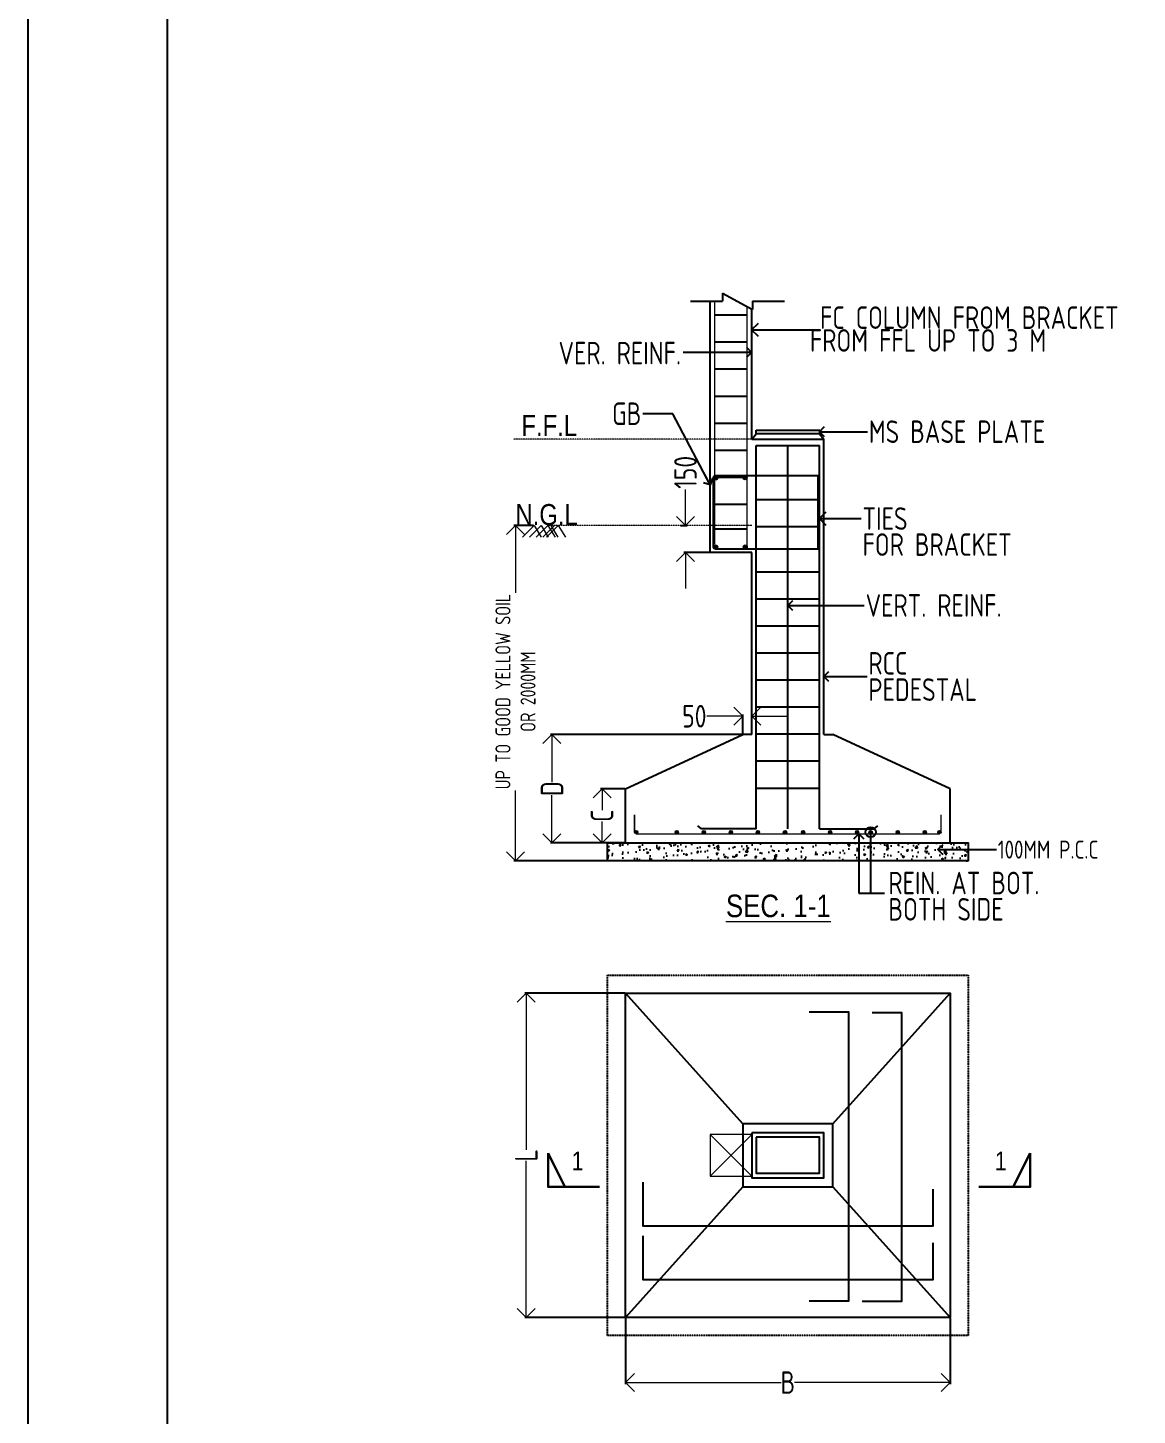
# Model space of a CAD drawing. Header units: millimetres. Extents: x 3470347 to 5996549, y -3470518 to 17149644.
# Drawn here: x 3757734 to 3795630, y 6993513 to 7040921 of the extents above; entities that cross this region are included whole.
import ezdxf
from ezdxf.enums import TextEntityAlignment as Align

# ---------------------------------------------------------------- set-up
doc = ezdxf.new("R2010")
doc.units = ezdxf.units.MM
doc.header["$MEASUREMENT"] = 0
doc.header["$PDMODE"] = 35
doc.header["$PDSIZE"] = -5
doc.linetypes.add('DASHED2', pattern=[0.375, 0.25, -0.125])
doc.linetypes.add('HIDDEN', pattern=[0.375, 0.25, -0.125])
doc.layers.get('0').update_dxf_attribs({"linetype": 'CONTINUOUS', "lineweight": 25})
doc.layers.get('DEFPOINTS').update_dxf_attribs({"linetype": 'CONTINUOUS', "lineweight": 25})
for name, color, linetype, lineweight in [('BLOCK', 7, 'CONTINUOUS', 30), ('L4', 4, 'CONTINUOUS', 30), ('pedestral', 3, 'CONTINUOUS', 25), ('PV_TEXT_ROMANS', 7, 'CONTINUOUS', 0), ('rDIMension', 1, 'CONTINUOUS', 18), ('rPCC DASH', 9, 'HIDDEN', 15), ('rRCC 1', 3, 'CONTINUOUS', 25), ('rRCC 2', 40, 'CONTINUOUS', 15), ('rREINF 1', 1, 'CONTINUOUS', 25), ('SHEET', 7, 'CONTINUOUS', 15), ('TEXT3', 7, 'CONTINUOUS', 30), ('TEXT6', 6, 'CONTINUOUS', 50)]:
    doc.layers.add(name, color=color, linetype=linetype, lineweight=lineweight)
doc.layers.add('S&T_HATCH', color=7, linetype='CONTINUOUS')
doc.styles.add('DIM', font='geniso.shx', dxfattribs={"width": 0.85})
doc.styles.add('J.P', font='ARIALN.TTF')
doc.styles.add('ROMANS', font='', dxfattribs={"width": 0.8})
doc.styles.get('ROMANS').set_extended_font_data('AR CENA')
doc.dimstyles.new('ST-150', dxfattribs={"dimscale": 75, "dimtxt": 3, "dimasz": 2, "dimexe": 0.18, "dimexo": 0.0625, "dimgap": 0.2, "dimtad": 0, "dimdec": 0, "dimlfac": 2, "dimzin": 0, "dimdsep": 46, "dimtxsty": 'DIM', "dimblk": 'OPEN90', "dimcen": 0.09, "dimclrd": 256, "dimclrt": 7, "dimadec": 0, "dimazin": 0, "dimtfac": 1, "dimtdec": 0, "dimtofl": 0, "dimtmove": 0, "dimatfit": 3, "dimldrblk": 'OPEN90', "dimfxl": 1, "dimtolj": 1, "dimtzin": 0, "dimlwd": -1, "dimarcsym": 0})
doc.dimstyles.new('ST-50', dxfattribs={"dimscale": 100, "dimtxt": 2.5, "dimasz": 2, "dimexe": 0.18, "dimexo": 0.0625, "dimgap": 0.2, "dimtad": 0, "dimdec": 0, "dimlfac": 0.5, "dimzin": 0, "dimdsep": 46, "dimtxsty": 'DIM', "dimblk": 'OPEN90', "dimcen": 0.09, "dimclrd": 256, "dimclrt": 7, "dimadec": 0, "dimazin": 0, "dimtfac": 1, "dimtdec": 0, "dimtofl": 0, "dimtmove": 0, "dimatfit": 3, "dimldrblk": 'OPEN90', "dimfxl": 1, "dimtolj": 1, "dimtzin": 0, "dimlwd": -1, "dimarcsym": 0})

# ---------------------------------------------------------------- blocks, each defined once
blk = doc.blocks.new('_Open90')
at = {"color": 0, "linetype": 'ByBlock', "lineweight": -2}
for p, q in [((0, 0), (-1, 0)), ((-0.5, 0.5), (0, 0)), ((0, 0), (-0.5, -0.5))]:
    blk.add_line(p, q, dxfattribs=at)
blk = doc.blocks.new('*D165')
at = {"layer": 'DEFPOINTS', "color": 0}
for p in [(4612704.760960562, 6896676.138216659), (4612910.654825378, 6896676.138216659), (4613724.753913369, 6892956.77599885)]:
    blk.add_point(p, dxfattribs=at)
at = {"layer": 'rDIMension', "color": 0, "lineweight": -2}
for p, q in [((4612904.404825378, 6896676.138216659), (4612686.760960562, 6896676.138216659)), ((4613718.503913369, 6892956.77599885), (4612686.760960562, 6892956.77599885))]:
    blk.add_line(p, q, dxfattribs=at)
at = {"layer": 'rDIMension'}
for p, q in [((4612704.760960562, 6896476.138216659), (4612704.760960562, 6895929.864663206)), ((4612704.760960562, 6893156.77599885), (4612704.760960562, 6893736.520563206))]:
    blk.add_line(p, q, dxfattribs=at)
at = {"layer": 'rDIMension', "xscale": 200, "yscale": 200, "zscale": 200}
for p, rotation in [((4612704.760960562, 6896676.138216659), 90), ((4612704.760960562, 6892956.77599885), 270)]:
    blk.add_blockref('_Open90', p, dxfattribs=dict(at, rotation=rotation))
at = {"layer": 'rDIMension', "color": 7, "insert": (4612704.760960562, 6894833.192613207), "char_height": 250, "attachment_point": 5, "rotation": 90, "style": 'DIM'}
blk.add_mtext('\\A1;{\\H0.66667x;UP TO GOOD YELLOW SOIL\\POR 2000MM}', dxfattribs=at)
blk = doc.blocks.new('*D166')
at = {"layer": 'DEFPOINTS', "color": 0}
for p in [(4614527.321672454, 6896676.138216659), (4614589.601294789, 6896376.138216658), (4614864.753913358, 6896376.138216658)]:
    blk.add_point(p, dxfattribs=at)
at = {"layer": 'rDIMension'}
for p, q in [((4614589.601294789, 6896876.138216659), (4614589.601294789, 6897076.138216659)), ((4614589.601294789, 6896176.138216658), (4614589.601294789, 6895976.138216658))]:
    blk.add_line(p, q, dxfattribs=at)
at = {"layer": 'rDIMension', "color": 0, "lineweight": -2}
for p, q in [((4614533.571672454, 6896676.138216659), (4614607.601294789, 6896676.138216659)), ((4614858.503913358, 6896376.138216658), (4614571.601294789, 6896376.138216658))]:
    blk.add_line(p, q, dxfattribs=at)
at = {"layer": 'rDIMension', "xscale": 200, "yscale": 200, "zscale": 200}
for p, rotation in [((4614589.601294789, 6896676.138216659), 270), ((4614589.601294789, 6896376.138216658), 90)]:
    blk.add_blockref('_Open90', p, dxfattribs=dict(at, rotation=rotation))
at = {"layer": 'rDIMension', "color": 7, "insert": (4614589.601294789, 6897266.221878077), "char_height": 250, "attachment_point": 5, "rotation": 90, "style": 'DIM'}
blk.add_mtext('\\A1;150', dxfattribs=at)
blk = doc.blocks.new('*D167')
at = {"layer": 'DEFPOINTS', "color": 0}
for p in [(4615224.753913358, 6894560.585969984), (4615224.753913358, 6894356.77599885), (4615324.753913358, 6894356.77599885)]:
    blk.add_point(p, dxfattribs=at)
at = {"layer": 'rDIMension'}
for p, q in [((4615024.753913358, 6894560.585969984), (4614824.753913358, 6894560.585969984)), ((4615524.753913358, 6894560.585969984), (4615724.753913358, 6894560.585969984))]:
    blk.add_line(p, q, dxfattribs=at)
at = {"layer": 'rDIMension', "color": 0, "lineweight": -2}
for p, q in [((4615224.753913358, 6894363.02599885), (4615224.753913358, 6894578.585969984)), ((4615324.753913358, 6894363.02599885), (4615324.753913358, 6894578.585969984))]:
    blk.add_line(p, q, dxfattribs=at)
at = {"layer": 'rDIMension', "xscale": 200, "yscale": 200, "zscale": 200}
blk.add_blockref('_Open90', (4615224.753913358, 6894560.585969984), dxfattribs=at)
at = {"layer": 'rDIMension', "xscale": 200, "yscale": 200, "zscale": 200, "rotation": 180}
blk.add_blockref('_Open90', (4615324.753913358, 6894560.585969984), dxfattribs=at)
at = {"layer": 'rDIMension', "color": 7, "insert": (4614687.79525194, 6894560.585969984), "char_height": 250, "attachment_point": 5, "style": 'DIM'}
blk.add_mtext('\\A1;50', dxfattribs=at)
blk = doc.blocks.new('*D168')
at = {"layer": 'DEFPOINTS', "color": 0}
for p in [(4613664.369969316, 6893756.77599885), (4613924.753913369, 6893756.77599885), (4613924.753913369, 6893156.775998851)]:
    blk.add_point(p, dxfattribs=at)
at = {"layer": 'rDIMension', "color": 0, "lineweight": -2}
for p, q in [((4613918.503913369, 6893756.77599885), (4613646.369969316, 6893756.77599885)), ((4613918.503913369, 6893156.775998851), (4613646.369969316, 6893156.775998851))]:
    blk.add_line(p, q, dxfattribs=at)
at = {"layer": 'rDIMension'}
for p, q in [((4613664.369969316, 6893556.77599885), (4613664.369969316, 6893519.275998851)), ((4613664.369969316, 6893356.775998851), (4613664.369969316, 6893394.275998851))]:
    blk.add_line(p, q, dxfattribs=at)
at = {"layer": 'rDIMension', "xscale": 200, "yscale": 200, "zscale": 200}
for p, rotation in [((4613664.369969316, 6893756.77599885), 90), ((4613664.369969316, 6893156.775998851), 270)]:
    blk.add_blockref('_Open90', p, dxfattribs=dict(at, rotation=rotation))
at = {"layer": 'rDIMension', "color": 7, "insert": (4613664.369969316, 6893456.775998851), "char_height": 250, "attachment_point": 5, "rotation": 90, "style": 'DIM'}
blk.add_mtext('\\A1;C', dxfattribs=at)
blk = doc.blocks.new('*D169')
at = {"layer": 'DEFPOINTS', "color": 0}
for p in [(4613109.135750797, 6894356.77599885), (4615224.753913358, 6894356.77599885), (4613724.753913369, 6893156.77599885)]:
    blk.add_point(p, dxfattribs=at)
at = {"layer": 'rDIMension', "color": 0, "lineweight": -2}
for p, q in [((4615218.503913358, 6894356.77599885), (4613091.135750797, 6894356.77599885)), ((4613718.503913369, 6893156.77599885), (4613091.135750797, 6893156.77599885))]:
    blk.add_line(p, q, dxfattribs=at)
at = {"layer": 'rDIMension'}
for p, q in [((4613109.135750797, 6894156.77599885), (4613109.135750797, 6893829.900998849)), ((4613109.135750797, 6893356.77599885), (4613109.135750797, 6893683.650998849))]:
    blk.add_line(p, q, dxfattribs=at)
at = {"layer": 'rDIMension', "xscale": 200, "yscale": 200, "zscale": 200}
for p, rotation in [((4613109.135750797, 6894356.77599885), 90), ((4613109.135750797, 6893156.77599885), 270)]:
    blk.add_blockref('_Open90', p, dxfattribs=dict(at, rotation=rotation))
at = {"layer": 'rDIMension', "color": 7, "insert": (4613109.135750797, 6893756.77599885), "char_height": 250, "attachment_point": 5, "rotation": 90, "style": 'DIM'}
blk.add_mtext('\\A1;D', dxfattribs=at)
blk = doc.blocks.new('*D170')
at = {"layer": 'DEFPOINTS', "color": 0}
for p in [(4613924.753913369, 6891489.871602708), (4612824.4156815, 6887889.871602708), (4613924.753913369, 6887889.871602708)]:
    blk.add_point(p, dxfattribs=at)
at = {"layer": 'rDIMension', "color": 0, "lineweight": -2}
for p, q in [((4613918.503913369, 6891489.871602708), (4612806.4156815, 6891489.871602708)), ((4613918.503913369, 6887889.871602708), (4612806.4156815, 6887889.871602708))]:
    blk.add_line(p, q, dxfattribs=at)
at = {"layer": 'rDIMension'}
for p, q in [((4612824.4156815, 6891289.871602708), (4612824.4156815, 6889752.371602707)), ((4612824.4156815, 6888089.871602708), (4612824.4156815, 6889627.371602707))]:
    blk.add_line(p, q, dxfattribs=at)
at = {"layer": 'rDIMension', "xscale": 200, "yscale": 200, "zscale": 200}
for p, rotation in [((4612824.4156815, 6891489.871602708), 90), ((4612824.4156815, 6887889.871602708), 270)]:
    blk.add_blockref('_Open90', p, dxfattribs=dict(at, rotation=rotation))
at = {"layer": 'rDIMension', "color": 7, "insert": (4612824.4156815, 6889689.871602708), "char_height": 250, "attachment_point": 5, "rotation": 90, "style": 'DIM'}
blk.add_mtext('\\A1;L', dxfattribs=at)
blk = doc.blocks.new('*D171')
at = {"layer": 'DEFPOINTS', "color": 0}
for p in [(4613924.753913369, 6887889.871602708), (4617524.753913367, 6887889.871602708), (4617524.753913367, 6887168.784291287)]:
    blk.add_point(p, dxfattribs=at)
at = {"layer": 'rDIMension', "color": 0, "lineweight": -2}
for p, q in [((4613924.753913369, 6887883.621602708), (4613924.753913369, 6887150.784291287)), ((4617524.753913367, 6887883.621602708), (4617524.753913367, 6887150.784291287))]:
    blk.add_line(p, q, dxfattribs=at)
at = {"layer": 'rDIMension'}
for p, q in [((4614124.753913369, 6887168.784291287), (4615651.628913368, 6887168.784291287)), ((4617324.753913367, 6887168.784291287), (4615797.878913368, 6887168.784291287))]:
    blk.add_line(p, q, dxfattribs=at)
at = {"layer": 'rDIMension', "xscale": 200, "yscale": 200, "zscale": 200, "rotation": 180}
blk.add_blockref('_Open90', (4613924.753913369, 6887168.784291287), dxfattribs=at)
at = {"layer": 'rDIMension', "xscale": 200, "yscale": 200, "zscale": 200}
blk.add_blockref('_Open90', (4617524.753913367, 6887168.784291287), dxfattribs=at)
at = {"layer": 'rDIMension', "color": 7, "insert": (4615724.753913368, 6887168.784291287), "char_height": 250, "attachment_point": 5, "style": 'DIM'}
blk.add_mtext('\\A1;B', dxfattribs=at)
blk = doc.blocks.new('SMH-1')
at = {"layer": 'L4'}
for points in [[(0, 0), (814.6229330631322, 0), (814.6229330631322, 534.8206034718023)], [(814.6229330631322, 534.8206034718023), (546.0281598753063, 0)]]:
    blk.add_lwpolyline(points, dxfattribs=at)
at = {"layer": 'TEXT6', "style": 'ROMANS', "width": 0.85}
blk.add_attdef('SEC', text='', height=300, dxfattribs=at).set_placement((346.3707409001945, 410.1505165286653), align=Align.MIDDLE_CENTER)
blk = doc.blocks.new('new')
at = {"layer": 'rRCC 2'}
h = blk.add_hatch(color=256, dxfattribs=at)
h.dxf.hatch_style = 1
h.paths.add_polyline_path([(4614903.314092886, 6897203.410072949, -1), (4614948.498842921, 6897203.323597838, -1)])
h = blk.add_hatch(color=256, dxfattribs=at)
h.dxf.hatch_style = 1
h.paths.add_polyline_path([(4615227.954217179, 6897206.324233907, -1), (4615273.138967214, 6897206.237758798, -1)])
h = blk.add_hatch(color=256, dxfattribs=at)
h.dxf.hatch_style = 1
h.paths.add_polyline_path([(4614901.864132624, 6896439.204571568, -1), (4614947.04888266, 6896439.118096458, -1)])
h = blk.add_hatch(color=256, dxfattribs=at)
h.dxf.hatch_style = 1
h.paths.add_polyline_path([(4615230.381678743, 6896438.645052665, -1), (4615275.566428779, 6896438.558577554, -1)])
h = blk.add_hatch(color=256, dxfattribs=at)
h.dxf.hatch_style = 1
edge = h.paths.add_edge_path()
edge.add_arc((4614043.454693308, 6893275.47677879), 18.70077993899758, 0, 360)
h = blk.add_hatch(color=256, dxfattribs=at)
h.dxf.hatch_style = 1
edge = h.paths.add_edge_path()
edge.add_arc((4614493.454693297, 6893275.47677879), 18.70077993899758, 0, 360)
h = blk.add_hatch(color=256, dxfattribs=at)
h.dxf.hatch_style = 1
edge = h.paths.add_edge_path()
edge.add_arc((4614793.454693297, 6893275.47677879), 18.70077993899758, 0, 360)
h = blk.add_hatch(color=256, dxfattribs=at)
h.dxf.hatch_style = 1
edge = h.paths.add_edge_path()
edge.add_arc((4615093.454693297, 6893275.47677879), 18.70077993899758, 0, 360)
h = blk.add_hatch(color=256, dxfattribs=at)
h.dxf.hatch_style = 1
edge = h.paths.add_edge_path()
edge.add_arc((4615393.454693297, 6893275.47677879), 18.70077993899758, 0, 360)
h = blk.add_hatch(color=256, dxfattribs=at)
h.dxf.hatch_style = 1
edge = h.paths.add_edge_path()
edge.add_arc((4615693.454693297, 6893275.47677879), 18.70077993899758, 0, 360)
h = blk.add_hatch(color=256, dxfattribs=at)
h.dxf.hatch_style = 1
edge = h.paths.add_edge_path()
edge.add_arc((4615893.454693297, 6893275.47677879), 18.70077993899758, 0, 360)
h = blk.add_hatch(color=256, dxfattribs=at)
h.dxf.hatch_style = 1
edge = h.paths.add_edge_path()
edge.add_arc((4616193.454693297, 6893275.47677879), 18.70077993899758, 0, 360)
h = blk.add_hatch(color=256, dxfattribs=at)
h.dxf.hatch_style = 1
edge = h.paths.add_edge_path()
edge.add_arc((4616493.454693297, 6893275.47677879), 18.70077993899758, 0, 360)
h = blk.add_hatch(color=256, dxfattribs=at)
h.dxf.hatch_style = 1
edge = h.paths.add_edge_path()
edge.add_arc((4616643.454693306, 6893275.47677879), 18.70077993899758, 0, 360)
h = blk.add_hatch(color=256, dxfattribs=at)
h.dxf.hatch_style = 1
edge = h.paths.add_edge_path()
edge.add_arc((4616943.454693306, 6893275.47677879), 18.70077993899758, 0, 360)
h = blk.add_hatch(color=256, dxfattribs=at)
h.dxf.hatch_style = 1
edge = h.paths.add_edge_path()
edge.add_arc((4617243.454693306, 6893275.47677879), 18.70077993899758, 0, 360)
h = blk.add_hatch(color=256, dxfattribs=at)
h.dxf.hatch_style = 1
edge = h.paths.add_edge_path()
edge.add_arc((4617406.05313343, 6893275.476778789), 18.70077993899758, 0, 360)
at = {"layer": 'S&T_HATCH', "linetype": 'ByBlock', "transparency": 33554559}
h = blk.add_hatch(dxfattribs=at)
h.set_pattern_fill('AR-CONC', color=256, scale=30)
h.set_pattern_definition([(49.99999999999999, (2232482.081746453, 8925121.139901632), (215.178054780226, -18.82564049477853), [22.5, -247.5]), (355, (2232482.081746453, 8925121.139901632), (-41.6254000839, 225.6576401100035), [18, -198]), (100.45144446, (2232500.013250753, 8925119.57109843), (173.5526540181336, 206.8319972905888), [19.12205759999989, -210.3426335999992]), (46.18420000000001, (2232482.081746453, 8925181.139901632), (320.1723992014717, -49.65578423792296), [33.75, -371.25]), (96.63563549, (2232508.762769953, 8925177.001909534), (280.3985837022685, 292.2355802323651), [28.6831026, -315.5141279999999]), (351.1841639899999, (2232482.081746453, 8925181.139901632), (280.3985835164319, 292.2355800809971), [27, -297.0000003]), (21, (2232512.081746453, 8925166.139901632), (179.0721156355385, -120.7856671996016), [22.5, -247.5]), (326.0000000000001, (2232512.081746453, 8925166.139901632), (72.99459957647451, 217.5450135140559), [18, -198]), (71.45144474, (2232527.004422653, 8925156.074429432), (252.0667130189913, 96.75934584190615), [19.122057, -210.3426336]), (37.50000000000001, (2232482.081746453, 8925121.139901632), (3.647956595187201, 99.86815614939344), [0, -195.6, 0, -201, 0, -198.75]), (7.499999999999999, (2232482.081746453, 8925121.139901632), (78.92086123264458, 118.3235135647081), [0, -114.6, 0, -191.1, 0, -75.75]), (327.5, (2232415.181746453, 8925121.139901632), (160.1467308517227, -6.766461520313927), [0, -75, 0, -234, 0, -310.5]), (317.5, (2232385.181746453, 8925121.139901632), (174.9558508027159, 30.03149469969532), [0, -97.5, 0, -155.4, 0, -220.5])])
h.paths.add_polyline_path([(4617724.753913369, 6893156.77599885), (4613724.753913369, 6893156.775998851), (4613724.753913369, 6892956.775998851), (4617724.753913369, 6892956.77599885)])
at = {"color": 7, "linetype": 'DASHED2', "elevation": 7.600672584271155e-07}
blk.add_lwpolyline([(4613724.753913369, 6887689.871602708), (4613724.753913369, 6891689.871602708), (4617724.753913369, 6891689.871602708), (4617724.753913369, 6887689.871602708)], close=True, dxfattribs=at)
at = {"color": 1, "linetype": 'ByBlock', "elevation": 7.600672584271155e-07}
for points in [[(4613924.753913369, 6887889.871602708), (4613924.753913369, 6891489.871602708), (4617524.753913369, 6891489.871602708), (4617524.753913369, 6887889.871602708)], [(4615224.753913358, 6890039.871602708), (4615224.753913358, 6889339.871602708), (4616224.753913358, 6889339.871602708), (4616224.753913358, 6890039.871602708)]]:
    blk.add_lwpolyline(points, close=True, dxfattribs=at)
for points in [[(4615224.753913358, 6890039.871602708), (4613924.753913369, 6891489.871602708)], [(4616224.753913358, 6890039.871602708), (4617524.753913367, 6891489.871602708)], [(4615224.753913358, 6889339.871602708), (4613924.753913369, 6887889.871602708)], [(4616224.753913358, 6889339.871602708), (4617524.753913367, 6887889.871602708)]]:
    blk.add_lwpolyline(points, dxfattribs=at)
at = {"color": 3, "linetype": 'ByBlock', "elevation": 7.600672584271155e-07}
blk.add_lwpolyline([(4615324.753913358, 6889939.871602708), (4615324.753913358, 6889439.871602708), (4616124.753913358, 6889439.871602708), (4616124.753913358, 6889939.871602708)], close=True, dxfattribs=at)
at = {"color": 2, "linetype": 'ByBlock', "elevation": 7.600672584271155e-07}
blk.add_lwpolyline([(4615374.753913358, 6889889.871602708), (4615374.753913358, 6889489.871602708), (4616074.753913358, 6889489.871602708), (4616074.753913358, 6889889.871602708)], close=True, dxfattribs=at)
at = {"layer": 'rPCC DASH'}
for p, q in [((4615324.753913358, 6897636.138216659, 7.600672584271155e-07), (4612681.556166692, 6897636.138216659, 7.600672584271155e-07)), ((4615324.753913358, 6896676.138216659, 7.600672584271155e-07), (4613054.319719253, 6896676.138216659, 7.600672584271155e-07))]:
    blk.add_line(p, q, dxfattribs=at)
at = {"layer": 'rRCC 1'}
for p, q in [((4615001.05498015, 6899253.829823801, 7.600672584271155e-07), (4615331.947341154, 6899073.684186127, 7.600672584271155e-07)), ((4615001.05498015, 6899253.829823801, 7.600672584271155e-07), (4615001.05498015, 6899163.757004964, 7.600672584271155e-07)), ((4614644.00116065, 6899163.757004964, 7.600672584271155e-07), (4615001.05498015, 6899163.757004964, 7.600672584271155e-07)), ((4614864.753913358, 6896376.138216659, 7.600672584271155e-07), (4614864.753913358, 6899163.757004964, 7.600672584271155e-07)), ((4615331.947341154, 6899163.757004964, 7.600672584271155e-07), (4615689.001160655, 6899163.757004964, 7.600672584271155e-07)), ((4615331.947341154, 6899163.757004964, 7.600672584271155e-07), (4615331.947341154, 6899073.684186127, 7.600672584271155e-07)), ((4615324.753913358, 6897636.138216659, 7.600672584271155e-07), (4615324.753913358, 6899077.600458578, 7.600672584271155e-07)), ((4615324.753913358, 6897636.138216659, 7.600672584271155e-07), (4616124.753913358, 6897636.138216659, 7.600672584271155e-07)), ((4616124.753913358, 6894356.77599885, 7.600672584271155e-07), (4616124.753913358, 6897636.138216659, 7.600672584271155e-07)), ((4614864.753913358, 6896376.138216659, 7.600672584271155e-07), (4614864.753913358, 6896676.138216659, 7.600672584271155e-07)), ((4615324.753913358, 6894356.77599885, 7.600672584271155e-07), (4615324.753913358, 6896376.138216659, 7.600672584271155e-07)), ((4613924.753913369, 6893756.775998851, 7.600672584271155e-07), (4615224.753913358, 6894356.77599885, 7.600672584271155e-07)), ((4615324.753913358, 6894356.77599885, 7.600672584271155e-07), (4615224.753913358, 6894356.77599885, 7.600672584271155e-07)), ((4616124.753913356, 6894356.77599885, 7.600672584271155e-07), (4616224.753913356, 6894356.77599885, 7.600672584271155e-07)), ((4617524.753913367, 6893756.77599885, 7.600672584271155e-07), (4616224.753913356, 6894356.77599885, 7.600672584271155e-07)), ((4613924.753913369, 6893156.775998851, 7.600672584271155e-07), (4613924.753913369, 6893756.775998851, 7.600672584271155e-07)), ((4617524.753913367, 6893156.77599885, 7.600672584271155e-07), (4617524.753913367, 6893756.77599885, 7.600672584271155e-07))]:
    blk.add_line(p, q, dxfattribs=at)
at = {"layer": 'rRCC 1', "color": 2}
for p, q in [((4614914.753913358, 6899012.718612152, 7.600672584271155e-07), (4615274.753913358, 6899012.718612152, 7.600672584271155e-07)), ((4614914.753913358, 6898712.718612152, 7.600672584271155e-07), (4615274.753913358, 6898712.718612152, 7.600672584271155e-07)), ((4614914.753913358, 6898412.718612152, 7.600672584271155e-07), (4615274.753913358, 6898412.718612152, 7.600672584271155e-07)), ((4614914.753913358, 6898112.718612152, 7.600672584271155e-07), (4615274.753913358, 6898112.718612152, 7.600672584271155e-07)), ((4614914.753913358, 6897812.718612152, 7.600672584271155e-07), (4615274.753913358, 6897812.718612152, 7.600672584271155e-07)), ((4615374.753913358, 6893310.650764871, 7.600672584271155e-07), (4615374.753913358, 6897564.147878726, 7.600672584271155e-07)), ((4615374.753913358, 6897564.147878726, 7.600672584271155e-07), (4616074.753913358, 6897564.147878726, 7.600672584271155e-07)), ((4615374.753913358, 6893310.650764871, 7.600672584271155e-07), (4615374.753913358, 6897564.147878726, 7.600672584271155e-07)), ((4615724.753913358, 6893310.650764871, 7.600672584271155e-07), (4615724.753913358, 6897564.147878726, 7.600672584271155e-07)), ((4615724.753913358, 6893310.650764871, 7.600672584271155e-07), (4615724.753913358, 6897564.147878726, 7.600672584271155e-07)), ((4616074.753913358, 6893310.650764871, 7.600672584271155e-07), (4616074.753913358, 6897564.147878726, 7.600672584271155e-07)), ((4614914.753913358, 6897512.718612152, 7.600672584271155e-07), (4615274.753913358, 6897512.718612152, 7.600672584271155e-07)), ((4614914.753913358, 6897212.718612152, 7.600672584271155e-07), (4615274.753913358, 6897212.718612152, 7.600672584271155e-07)), ((4615374.753913358, 6896964.147878726, 7.600672584271155e-07), (4616074.753913358, 6896964.147878726, 7.600672584271155e-07)), ((4614914.753913358, 6896912.718612152, 7.600672584271155e-07), (4615274.753913358, 6896912.718612152, 7.600672584271155e-07)), ((4614914.753913358, 6896639.106938033, 7.600672584271155e-07), (4615274.753913358, 6896639.106938033, 7.600672584271155e-07)), ((4615374.753913358, 6896664.147878726, 7.600672584271155e-07), (4616074.753913358, 6896664.147878726, 7.600672584271155e-07)), ((4615374.753913358, 6896164.147878726, 7.600672584271155e-07), (4616074.753913358, 6896164.147878726, 7.600672584271155e-07)), ((4615374.753913358, 6895864.147878726, 7.600672584271155e-07), (4616074.753913358, 6895864.147878726, 7.600672584271155e-07)), ((4615374.753913358, 6895564.147878726, 7.600672584271155e-07), (4616074.753913358, 6895564.147878726, 7.600672584271155e-07)), ((4615374.753913358, 6895264.147878726, 7.600672584271155e-07), (4616074.753913358, 6895264.147878726, 7.600672584271155e-07)), ((4615374.753913358, 6894964.147878726, 7.600672584271155e-07), (4616074.753913358, 6894964.147878726, 7.600672584271155e-07)), ((4615374.753913358, 6894664.147878726, 7.600672584271155e-07), (4616074.753913358, 6894664.147878726, 7.600672584271155e-07)), ((4615374.753913358, 6894364.147878726, 7.600672584271155e-07), (4616074.753913358, 6894364.147878726, 7.600672584271155e-07)), ((4615374.753913358, 6894064.147878726, 7.600672584271155e-07), (4616074.753913358, 6894064.147878726, 7.600672584271155e-07)), ((4615374.753913358, 6893764.147878726, 7.600672584271155e-07), (4616074.753913358, 6893764.147878726, 7.600672584271155e-07)), ((4614766.593913358, 6893310.650764871, 7.600672584271155e-07), (4614726.473147295, 6893344.651348862, 7.600672584271155e-07)), ((4615374.753913358, 6893310.650764871, 7.600672584271155e-07), (4614766.593913358, 6893310.650764871, 7.600672584271155e-07)), ((4616074.753913358, 6893310.650764871, 7.600672584271155e-07), (4616682.913913358, 6893310.650764871, 7.600672584271155e-07)), ((4616682.913913358, 6893310.650764871, 7.600672584271155e-07), (4616723.03467942, 6893344.651348862, 7.600672584271155e-07))]:
    blk.add_line(p, q, dxfattribs=at)
at = {"layer": 'rRCC 1', "color": 0}
for p, q in [((4615324.753913358, 6897636.138216659, 7.600672584271155e-07), (4615374.753913358, 6897693.720496359, 7.600672584271155e-07)), ((4616074.753913358, 6897693.720496359, 7.600672584271155e-07), (4616124.753913358, 6897636.138216659, 7.600672584271155e-07))]:
    blk.add_line(p, q, dxfattribs=at)
at = {"layer": 'rRCC 1', "color": 0, "elevation": 7.600672584271155e-07}
blk.add_lwpolyline([(4615374.753913358, 6897734.552972409), (4616074.753913358, 6897734.552972409), (4616074.753913358, 6897693.720496359), (4615374.753913358, 6897693.720496359)], close=True, dxfattribs=at)
at = {"layer": 'rRCC 1', "elevation": 7.600672584271155e-07}
for points in [[(4615324.753913358, 6896376.138216659), (4614864.753913358, 6896376.138216659), (4614864.753913358, 6897276.138216659)], [(4615324.753913358, 6896414.512366408), (4615324.753913358, 6896414.489354088)]]:
    blk.add_lwpolyline(points, dxfattribs=at)
at = {"layer": 'rRCC 1', "color": 2, "elevation": 7.600672584271155e-07}
blk.add_lwpolyline([(4614920.879540205, 6897229.728230231), (4616056.611875787, 6897229.728230231), (4616056.611875787, 6896413.885497308), (4614920.863947714, 6896414.882551665, -0.4139852340272943), (4614900.879540205, 6896434.882545588), (4614900.879540205, 6897209.728230231, -0.414213562373095)], format="xyb", close=True, dxfattribs=at)
at = {"layer": 'rRCC 1', "elevation": 7.600672584271155e-07}
blk.add_lwpolyline([(4613724.753913369, 6893156.775998851), (4617724.753913369, 6893156.77599885), (4617724.753913369, 6892956.77599885), (4613724.753913369, 6892956.775998851)], close=True, dxfattribs=at)
at = {"layer": 'rRCC 1', "color": 2, "elevation": 7.600672584271155e-07}
for points in [[(4615962.394361323, 6891280.228803532), (4616398.57422079, 6891280.228803532), (4616398.57422079, 6888072.269212159), (4615962.394361323, 6888072.269212159)], [(4616659.727227485, 6891274.662323184), (4616986.792407533, 6891274.662323184), (4616986.792407533, 6888066.702731811), (4616550.612548066, 6888066.702731811)], [(4617331.841696525, 6889316.000628482), (4617331.841696525, 6888904.166868106), (4614120.39825662, 6888904.166868106), (4614120.39825662, 6889393.529834698)], [(4617331.841696525, 6888718.822539012), (4617331.841696525, 6888306.988778637), (4614120.39825662, 6888306.988778637), (4614120.39825662, 6888796.351745228)]]:
    blk.add_lwpolyline(points, dxfattribs=at)
at = {"layer": 'rRCC 2'}
for p, q in [((4614914.753913358, 6896469.299722844, 7.600672584271155e-07), (4614914.753913358, 6899163.757004964, 7.600672584271155e-07)), ((4615274.753913358, 6896469.299722844, 7.600672584271155e-07), (4615274.753913358, 6899104.8216427, 7.600672584271155e-07)), ((4615274.753913358, 6896414.606650266, 7.600672584271155e-07), (4615274.753913358, 6899104.8216427, 7.600672584271155e-07)), ((4612910.654825378, 6896676.138216659, 7.600672584271155e-07), (4612782.775511229, 6896548.081331567, 7.600672584271155e-07)), ((4612987.748022238, 6896676.138216659, 7.600672584271155e-07), (4612859.868708089, 6896548.081331567, 7.600672584271155e-07)), ((4612910.654825378, 6896676.138216659, 7.600672584271155e-07), (4612990.464892609, 6896548.081331567, 7.600672584271155e-07)), ((4613063.59318677, 6896676.138216659, 7.600672584271155e-07), (4612935.713872621, 6896548.081331567, 7.600672584271155e-07)), ((4612987.748022238, 6896676.138216659, 7.600672584271155e-07), (4613067.558089469, 6896548.081331567, 7.600672584271155e-07)), ((4613135.827057762, 6896676.138216659, 7.600672584271155e-07), (4613007.947743613, 6896548.081331567, 7.600672584271155e-07)), ((4613177.976438129, 6896676.138216659, 7.600672584271155e-07), (4613050.097123981, 6896548.081331567, 7.600672584271155e-07)), ((4613063.59318677, 6896676.138216659, 7.600672584271155e-07), (4613143.403254, 6896548.081331567, 7.600672584271155e-07)), ((4613095.812709935, 6896676.138216659, 7.600672584271155e-07), (4613175.622777166, 6896548.081331567, 7.600672584271155e-07)), ((4613177.976438129, 6896676.138216659, 7.600672584271155e-07), (4613257.78650536, 6896548.081331567, 7.600672584271155e-07))]:
    blk.add_line(p, q, dxfattribs=at)
at = {"layer": 'rRCC 2', "color": 6}
for p, q in [((4614864.753913358, 6889919.8716027, 7.600672584271155e-07), (4615324.753913358, 6889459.8716027, 7.600672584271155e-07)), ((4615324.753913358, 6889919.8716027, 7.600672584271155e-07), (4614864.753913358, 6889459.8716027, 7.600672584271155e-07))]:
    blk.add_line(p, q, dxfattribs=at)
at = {"layer": 'rRCC 2', "elevation": 7.600672584271155e-07}
for points in [[(4614024.753913369, 6893466.775998851), (4614024.753913369, 6893275.47677879)], [(4614024.753913369, 6893275.47677879), (4614024.753913369, 6893466.77599885)], [(4617424.753913369, 6893275.476778789), (4617424.753913369, 6893466.77599885)], [(4614043.454693308, 6893256.775998851), (4617406.05313343, 6893256.77599885)]]:
    blk.add_lwpolyline(points, dxfattribs=at)
at = {"layer": 'rRCC 2', "color": 6, "elevation": 7.600672584271155e-07}
blk.add_lwpolyline([(4614864.753913358, 6889919.8716027), (4614864.753913358, 6889459.8716027), (4615324.753913358, 6889459.8716027), (4615324.753913358, 6889919.8716027)], close=True, dxfattribs=at)
at = {"layer": 'rRCC 2'}
for centre, radius in [((4614925.906467903, 6897203.366835394, 7.600672584271155e-07), 22.59241639155215), ((4614925.906467903, 6897203.366835394, 7.600672584271155e-07), 22.59241639155215), ((4615250.546592196, 6897206.280996352, 7.600672584271155e-07), 22.59241639155215), ((4615250.546592196, 6897206.280996352, 7.600672584271155e-07), 22.59241639155215), ((4614924.456507642, 6896439.161334013, 7.600672584271155e-07), 22.59241639155215), ((4614924.456507642, 6896439.161334013, 7.600672584271155e-07), 22.59241639155215), ((4615252.974053761, 6896438.601815109, 7.600672584271155e-07), 22.59241639155215), ((4615252.974053761, 6896438.601815109, 7.600672584271155e-07), 22.59241639155215), ((4614043.454693308, 6893275.47677879, 7.600672584271155e-07), 18.70077993899758), ((4614043.454693308, 6893275.47677879, 7.600672584271155e-07), 18.70077993899758), ((4614493.454693297, 6893275.47677879, 7.600672584271155e-07), 18.70077993899758), ((4614493.454693297, 6893275.47677879, 7.600672584271155e-07), 18.70077993899758), ((4614793.454693297, 6893275.47677879, 7.600672584271155e-07), 18.70077993899758), ((4614793.454693297, 6893275.47677879, 7.600672584271155e-07), 18.70077993899758), ((4615093.454693297, 6893275.47677879, 7.600672584271155e-07), 18.70077993899758), ((4615093.454693297, 6893275.47677879, 7.600672584271155e-07), 18.70077993899758), ((4615393.454693297, 6893275.47677879, 7.600672584271155e-07), 18.70077993899758), ((4615393.454693297, 6893275.47677879, 7.600672584271155e-07), 18.70077993899758), ((4615693.454693297, 6893275.47677879, 7.600672584271155e-07), 18.70077993899758), ((4615693.454693297, 6893275.47677879, 7.600672584271155e-07), 18.70077993899758), ((4615893.454693297, 6893275.47677879, 7.600672584271155e-07), 18.70077993899758), ((4615893.454693297, 6893275.47677879, 7.600672584271155e-07), 18.70077993899758), ((4616193.454693297, 6893275.47677879, 7.600672584271155e-07), 18.70077993899758), ((4616193.454693297, 6893275.47677879, 7.600672584271155e-07), 18.70077993899758), ((4616493.454693297, 6893275.47677879, 7.600672584271155e-07), 18.70077993899758), ((4616493.454693297, 6893275.47677879, 7.600672584271155e-07), 18.70077993899758), ((4616643.454693306, 6893275.47677879, 7.600672584271155e-07), 18.70077993899758), ((4616643.454693306, 6893275.47677879, 7.600672584271155e-07), 18.70077993899758), ((4616943.454693306, 6893275.47677879, 7.600672584271155e-07), 18.70077993899758), ((4616943.454693306, 6893275.47677879, 7.600672584271155e-07), 18.70077993899758), ((4617243.454693306, 6893275.47677879, 7.600672584271155e-07), 18.70077993899758), ((4617243.454693306, 6893275.47677879, 7.600672584271155e-07), 18.70077993899758), ((4617406.05313343, 6893275.476778789, 7.600672584271155e-07), 18.70077993899758), ((4617406.05313343, 6893275.476778789, 7.600672584271155e-07), 18.70077993899758)]:
    blk.add_circle(centre, radius, dxfattribs=at)
at = {"layer": 'BLOCK'}
ref = blk.add_blockref('SMH-1', (4613634.743432138, 6889339.871602708, 7.600672584271155e-07), dxfattribs=dict(at, xscale=-0.6985281548173935, yscale=0.6985281548173935, zscale=0.6985281548173935))
ref.add_attrib('SEC', '1', dxfattribs={"layer": 'TEXT6', "height": 209.558446445218, "style": 'ROMANS', "width": 0.85}).set_placement((4613392.793717615, 6889626.373286217, 7.600672584271155e-07), align=Align.MIDDLE_CENTER)
at = {"layer": 'BLOCK', "xscale": 0.6985281548173935, "yscale": 0.6985281548173935, "zscale": 0.6985281548173935}
blk.add_blockref('SMH-1', (4617844.163922828, 6889339.871602708, 7.600672584271155e-07), dxfattribs=at).add_auto_attribs({'SEC': '1'})
at = {"layer": 'PV_TEXT_ROMANS', "style": 'J.P'}
blk.add_text('%%USEC. 1-1', height=250, rotation=359.9999999999999, dxfattribs=at).set_placement((4615619.573968802, 6892456.89613404, 7.600672584271155e-07), align=Align.MIDDLE)
at = {"layer": 'rDIMension', "color": 7, "style": 'DIM'}
for s, insert, char_height, attachment_point in [('\\A1;VER. REINF. ', (4614539.906215277, 6898588.787876423, 7.600672584271155e-07), 250, 6), ('\\A1;100MM P.C.C', (4618052.510370426, 6893081.187170723, 7.600672584271155e-07), 200, 4)]:
    blk.add_mtext(s, dxfattribs=dict(at, insert=insert, char_height=char_height, attachment_point=attachment_point))
at = {"layer": 'rDIMension', "color": 7, "char_height": 250, "attachment_point": 4, "line_spacing_factor": 0.7, "style": 'DIM'}
for s, insert in [('\\A1;RCC\\PPEDESTAL', (4616618.070614535, 6895001.393959339, 7.600672584271155e-07)), ('\\A1;\\Fgeniso.shx|c1;REIN. AT BOT.\\PBOTH SIDE', (4616840.111592242, 6892564.606728089, 7.600672584271155e-07))]:
    blk.add_mtext(s, dxfattribs=dict(at, insert=insert))
at = {"layer": 'rRCC 1', "color": 7, "insert": (4614100.793234758, 6897916.298760845, 7.600672584271155e-07), "char_height": 250, "attachment_point": 6, "style": 'DIM'}
blk.add_mtext('\\A1;GB', dxfattribs=at)
at = {"layer": 'rRCC 2', "color": 7, "char_height": 250, "style": 'DIM'}
for s, insert, attachment_point in [('\\A1;FC COLUMN FROM BRACKET', (4619392.876688373, 6898982.401127138, 7.600672584271155e-07), 6), ('\\A1;FROM FFL UP TO 3 M', (4618590.133774443, 6898729.336599207, 7.600672584271155e-07), 6), ('\\A1;MS BASE PLATE', (4616623.126826672, 6897716.912458949, 7.600672584271155e-07), 4), ('\\A1;TIES ', (4616553.105131574, 6896753.292959192, 7.600672584271155e-07), 4), ('\\A1;FOR BRACKET', (4616553.105131574, 6896464.547429099, 7.600672584271155e-07), 4), ('\\A1;VERT. REINF.', (4616587.48435781, 6895789.657433569, 7.600672584271155e-07), 4)]:
    blk.add_mtext(s, dxfattribs=dict(at, insert=insert, attachment_point=attachment_point))
at = {"layer": 'TEXT3', "style": 'ROMANS', "width": 0.85}
for s, p in [('F.F.L', (4612770.902256544, 6897669.402419745, 7.600672584271155e-07)), ('N.G.L', (4612704.760960562, 6896681.625056947, 7.600672584271155e-07))]:
    blk.add_text(s, height=232.5536011379122, dxfattribs=at).set_placement(p)
at = {"layer": 'rDIMension'}
dim = blk.add_linear_dim(base=(4614589.601294789, 6896376.138216658, 7.600672584271155e-07), p1=(4614527.321672454, 6896676.138216659, 7.600672584271155e-07), p2=(4614864.753913358, 6896376.138216658, 7.600672584271155e-07), angle=90, dimstyle='ST-50', dxfattribs=at)
dim.commit()
dim.dimension.update_dxf_attribs({"geometry": '*D166', "text_midpoint": (4614589.601294789, 6897266.221878077, 7.600672584271155e-07), "dimtype": 128})
dim = blk.add_linear_dim(base=(4612704.760960562, 6896676.138216659, 7.600672584271155e-07), p1=(4613724.753913369, 6892956.77599885, 7.600672584271155e-07), p2=(4612910.654825378, 6896676.138216659, 7.600672584271155e-07), angle=90, text='{\\H0.66667x;UP TO GOOD YELLOW SOIL\\POR 2000MM}', dimstyle='ST-50', dxfattribs=at)
dim.commit()
dim.dimension.update_dxf_attribs({"geometry": '*D165', "text_midpoint": (4612704.760960562, 6894833.192613207, 7.600672584271155e-07), "dimtype": 128})
dim = blk.add_linear_dim(base=(4615224.753913358, 6894560.585969984, 7.600672584271155e-07), p1=(4615324.753913358, 6894356.77599885, 7.600672584271155e-07), p2=(4615224.753913358, 6894356.77599885, 7.600672584271155e-07), dimstyle='ST-50', dxfattribs=at)
dim.commit()
dim.dimension.update_dxf_attribs({"geometry": '*D167', "text_midpoint": (4614687.79525194, 6894560.585969984, 7.600672584271155e-07)})
for base, p1, p2, text, picture, middle in [((4613109.135750797, 6894356.77599885, 7.600672584271155e-07), (4613724.753913369, 6893156.77599885, 7.600672584271155e-07), (4615224.753913358, 6894356.77599885, 7.600672584271155e-07), 'D', '*D169', (4613109.135750797, 6893756.77599885, 7.600672584271155e-07)), ((4613664.369969316, 6893756.77599885, 7.600672584271155e-07), (4613924.753913369, 6893156.775998851, 7.600672584271155e-07), (4613924.753913369, 6893756.77599885, 7.600672584271155e-07), 'C', '*D168', (4613664.369969316, 6893456.775998851, 7.600672584271155e-07)), ((4612824.4156815, 6887889.871602708, 7.600672584271155e-07), (4613924.753913369, 6891489.871602708, 7.600672584271155e-07), (4613924.753913369, 6887889.871602708, 7.600672584271155e-07), 'L', '*D170', (4612824.4156815, 6889689.871602708, 7.600672584271155e-07))]:
    dim = blk.add_linear_dim(base=base, p1=p1, p2=p2, angle=90, text=text, dimstyle='ST-50', dxfattribs=at)
    dim.commit()
    dim.dimension.update_dxf_attribs({"geometry": picture, "text_midpoint": middle})
dim = blk.add_linear_dim(base=(4617524.753913367, 6887168.784291287, 7.600672584271155e-07), p1=(4613924.753913369, 6887889.871602708, 7.600672584271155e-07), p2=(4617524.753913367, 6887889.871602708, 7.600672584271155e-07), text='B', dimstyle='ST-50', dxfattribs=at)
dim.commit()
dim.dimension.update_dxf_attribs({"geometry": '*D171', "text_midpoint": (4615724.753913368, 6887168.784291287, 7.600672584271155e-07)})
at = {"layer": 'rREINF 1'}
blk.add_leader([(4615323.285986738, 6898846.6643605, 7.600672584271155e-07), (4616049.463410612, 6898846.6643605, 7.600672584271155e-07)], dimstyle='ST-150', dxfattribs=at)
for points, override in [([(4615323.578467102, 6898597.511011531, 7.600672584271155e-07), (4614563.454190123, 6898597.511011531, 7.600672584271155e-07)], {"dimasz": 1.5}), ([(4616512.088041516, 6893256.775998852, 7.600672584271155e-07), (4616512.088041516, 6892596.788989533, 7.600672584271155e-07), (4616798.543609006, 6892596.788989533, 7.600672584271155e-07)], {"dimasz": 1.5}), ([(4616643.454693306, 6893275.47677879, 7.600672584271155e-07), (4616643.454693306, 6892596.788989533, 7.600672584271155e-07), (4616798.543609006, 6892596.788989533, 7.600672584271155e-07)], {"dimasz": 1.5, "dimldrblk": 'DotBlank'})]:
    blk.add_leader(points, dimstyle='ST-150', override=override, dxfattribs=at)
at = {"layer": 'rREINF 1', "annotation_type": 0, "has_hookline": 1}
for points, hookline_direction, text_width in [([(4614864.753913358, 6897126.995980173, 7.600672584271155e-07), (4614450.196382364, 6897916.298760845, 7.600672584271155e-07), (4614115.793234758, 6897916.298760845, 7.600672584271155e-07)], 1, 276.25), ([(4616124.753913358, 6895001.393959339, 7.600672584271155e-07), (4616603.070614535, 6895001.393959339, 7.600672584271155e-07)], 0, 1253.75), ([(4617390.057307683, 6893081.187170723, 7.600672584271155e-07), (4618037.510370426, 6893081.187170723, 7.600672584271155e-07)], 0, 1122)]:
    blk.add_leader(points, dimstyle='ST-150', override={"dimasz": 1.5}, dxfattribs=dict(at, hookline_direction=hookline_direction, text_width=text_width))
at = {"layer": 'rREINF 1', "annotation_type": 0, "has_hookline": 1, "hookline_direction": 0, "horizontal_direction": (1, 1.430212185077031e-12, 0)}
for points, text_width in [([(4616074.753913358, 6897716.912458949, 7.600672584271155e-07), (4616608.126826672, 6897716.912458949, 7.600672584271155e-07)], 1976.25), ([(4615723.22653719, 6895789.657433569, 7.600672584271155e-07), (4616572.48435781, 6895789.657433569, 7.600672584271155e-07)], 1530)]:
    blk.add_leader(points, dimstyle='ST-150', override={"dimasz": 1.5}, dxfattribs=dict(at, text_width=text_width))
at = {"layer": 'rREINF 1', "annotation_type": 0, "has_hookline": 1, "hookline_direction": 0, "text_width": 488.5355487179054, "horizontal_direction": (1, 1.430212185077031e-12, 0)}
blk.add_leader([(4616074.821511073, 6896753.292959192, 7.600672584271155e-07), (4616538.105131574, 6896753.292959192, 7.600672584271155e-07)], dimstyle='ST-150', dxfattribs=at)

msp = doc.modelspace()

# ---------------------------------------------------------------- linework, layer by layer
at = {"color": 192, "lineweight": 25, "elevation": -6.651888002746348e-07}
msp.add_lwpolyline([(3757733.59799027, 6911587.025625274), (4007697.188864669, 6911587.025625274), (4007697.188864669, 7088329.138897467), (3757733.59799027, 7088329.138897467)], close=True, dxfattribs=at)
at = {"layer": 'SHEET', "color": 220, "lineweight": 25, "elevation": -6.651888002746348e-07}
msp.add_lwpolyline([(3762494.809242545, 6916339.309599737), (4002935.977608628, 6916339.309599737), (4002935.977608628, 7083576.854922984), (3762494.809242545, 7083576.854922984)], close=True, dxfattribs=at)

# ---------------------------------------------------------------- next in the draw order: block references
at = {"layer": 'pedestral', "xscale": 3.080000000000001, "yscale": 3.080000000000001, "zscale": 3.080000000000001}
msp.add_blockref('new', (-10432737.49787312, -14217849.63476878, 5.47248426067523e-07), dxfattribs=at)

doc.saveas('drawing.dxf')
